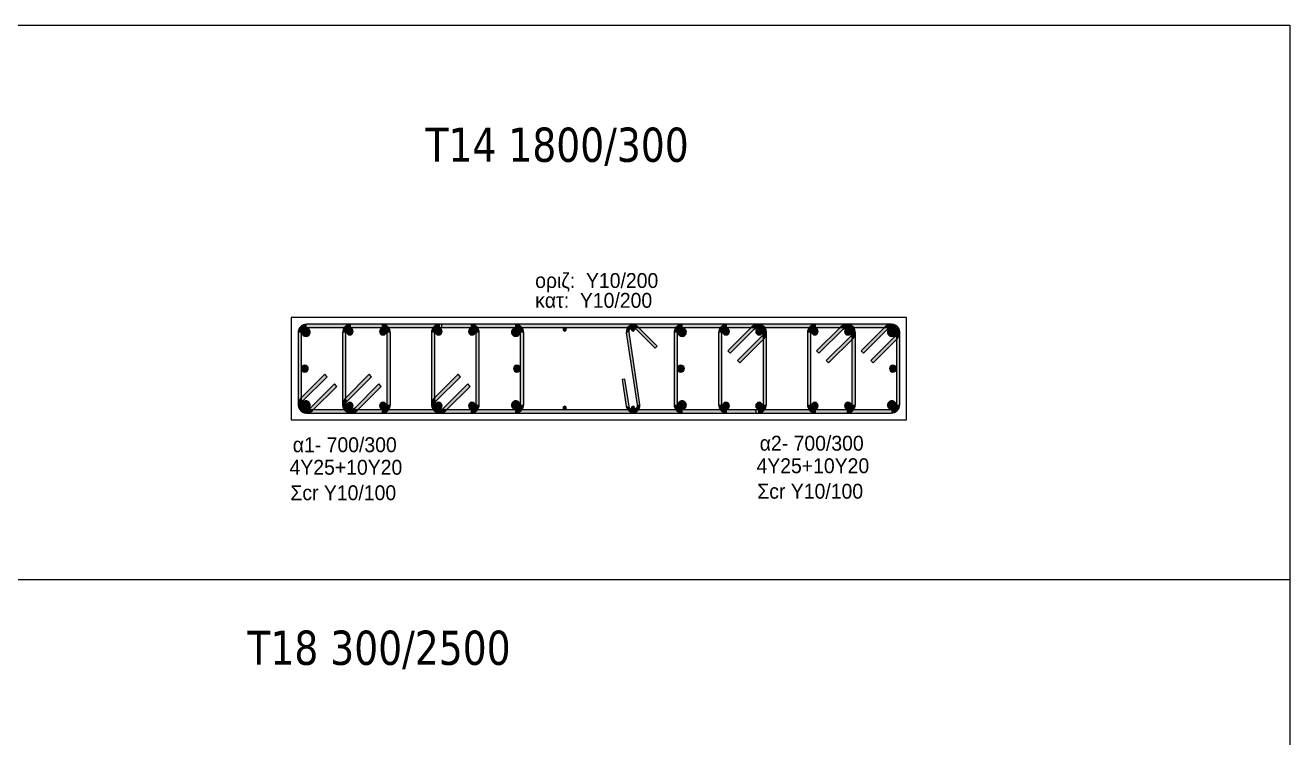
# Model space of a CAD drawing. Header units: millimetres. Extents: x -2171 to 1563, y -1758 to -1505.
# Drawn here: x -1207.49 to -1189, y -1600.67 to -1590.25 of the extents above; entities that cross this region are included whole.
import ezdxf

# ---------------------------------------------------------------- set-up
doc = ezdxf.new("R2010")
doc.units = ezdxf.units.MM
for name, color, linetype in [('-S_TEXT', 3, 'Continuous'), ('Col_Det', 7, 'Continuous'), ('Col_Det_Fill', 7, 'Continuous'), ('Geo_Col_Pro_1', 7, 'Continuous'), ('pinakaki', 153, 'Continuous')]:
    doc.layers.add(name, color=color, linetype=linetype)
doc.styles.add('S1Arl22_b_934_161', font='arial.ttf', dxfattribs={"width": 0.933629, "height": 0.002175})
doc.styles.get("Standard").update_dxf_attribs({"font": 'tahoma.ttf'})

msp = doc.modelspace()

# ---------------------------------------------------------------- hatches: boundary and pattern name
at = {"layer": 'Col_Det_Fill'}
for color, points in [(252, [(-1203.3741, -1594.6695), (-1203.3741, -1594.6195, 0.4142136), (-1203.4991, -1594.7445), (-1203.4491, -1594.7445, -0.4142136)]), (12, [(-1203.4454, -1594.7357, 0.4142136), (-1203.3829, -1594.7982, 0.4142136), (-1203.3204, -1594.7357, 0.4142136), (-1203.3829, -1594.6732, 0.4142136)]), (252, [(-1200.3241, -1594.6695), (-1200.3241, -1594.6195), (-1203.3741, -1594.6195), (-1203.3741, -1594.6695)]), (252, [(-1202.7241, -1594.6695), (-1202.7241, -1594.6195, 0.4142136), (-1202.8491, -1594.7445), (-1202.7991, -1594.7445, -0.4142136)]), (56, [(-1202.7918, -1594.7269, 0.4142136), (-1202.7418, -1594.7769, 0.4142136), (-1202.6918, -1594.7269, 0.4142136), (-1202.7418, -1594.6769, 0.4142136)]), (252, [(-1202.2741, -1594.6695), (-1202.2741, -1594.6195), (-1202.7241, -1594.6195), (-1202.7241, -1594.6695)]), (56, [(-1202.3064, -1594.7269, 0.4142136), (-1202.2564, -1594.7769, 0.4142136), (-1202.2064, -1594.7269, 0.4142136), (-1202.2564, -1594.6769, 0.4142136)]), (252, [(-1202.1991, -1594.7445), (-1202.1491, -1594.7445, 0.4142136), (-1202.2741, -1594.6195), (-1202.2741, -1594.6695, -0.4142136)]), (252, [(-1201.4241, -1594.6695), (-1201.4241, -1594.6195, 0.4142136), (-1201.5491, -1594.7445), (-1201.4991, -1594.7445, -0.4142136)]), (56, [(-1201.4918, -1594.7269, 0.4142136), (-1201.4418, -1594.7769, 0.4142136), (-1201.3918, -1594.7269, 0.4142136), (-1201.4418, -1594.6769, 0.4142136)]), (252, [(-1200.9741, -1594.6695), (-1200.9741, -1594.6195), (-1201.4241, -1594.6195), (-1201.4241, -1594.6695)]), (252, [(-1196.7976, -1594.6695), (-1196.7976, -1594.6195), (-1201.4006, -1594.6195), (-1201.4006, -1594.6695)]), (56, [(-1201.0064, -1594.7269, 0.4142136), (-1200.9564, -1594.7769, 0.4142136), (-1200.9064, -1594.7269, 0.4142136), (-1200.9564, -1594.6769, 0.4142136)]), (252, [(-1200.8991, -1594.7445), (-1200.8491, -1594.7445, 0.4142136), (-1200.9741, -1594.6195), (-1200.9741, -1594.6695, -0.4142136)]), (12, [(-1200.3778, -1594.7357, 0.4142136), (-1200.3153, -1594.7982, 0.4142136), (-1200.2528, -1594.7357, 0.4142136), (-1200.3153, -1594.6732, 0.4142136)]), (252, [(-1200.2491, -1594.7445), (-1200.1991, -1594.7445, 0.4142136), (-1200.3241, -1594.6195), (-1200.3241, -1594.6695, -0.4142136)]), (133, [(-1199.6239, -1594.6945, 0.4142136), (-1199.5989, -1594.7195, 0.4142136), (-1199.5739, -1594.6945, 0.4142136), (-1199.5989, -1594.6695, 0.4142136)]), (252, [(-1198.6982, -1594.7443), (-1198.6587, -1594.7384, -0.7233449), (-1198.5569, -1594.6871), (-1198.5286, -1594.6588, 0.7233449)]), (133, [(-1198.6244, -1594.6945, 0.4142136), (-1198.5994, -1594.7195, 0.4142136), (-1198.5744, -1594.6945, 0.4142136), (-1198.5994, -1594.6695, 0.4142136)]), (252, [(-1198.5286, -1594.6588), (-1198.5569, -1594.6871), (-1198.2741, -1594.97), (-1198.2458, -1594.9417)]), (252, [(-1197.8741, -1594.6695), (-1197.8741, -1594.6195, 0.4142136), (-1197.9991, -1594.7445), (-1197.9491, -1594.7445, -0.4142136)]), (12, [(-1197.8204, -1594.7357, 0.4142136), (-1197.8829, -1594.6732, 0.4142136), (-1197.9454, -1594.7357, 0.4142136), (-1197.8829, -1594.7982, 0.4142136)]), (252, [(-1194.8241, -1594.6695), (-1194.8241, -1594.6195), (-1197.8741, -1594.6195), (-1197.8741, -1594.6695)]), (252, [(-1197.2241, -1594.6695), (-1197.2241, -1594.6195, 0.4142136), (-1197.3491, -1594.7445), (-1197.2991, -1594.7445, -0.4142136)]), (56, [(-1197.1918, -1594.7269, 0.4142136), (-1197.2418, -1594.6769, 0.4142136), (-1197.2918, -1594.7269, 0.4142136), (-1197.2418, -1594.7769, 0.4142136)]), (252, [(-1196.7741, -1594.6695), (-1196.7741, -1594.6195), (-1197.2241, -1594.6195), (-1197.2241, -1594.6695)]), (252, [(-1196.8271, -1594.6915), (-1196.8625, -1594.6561), (-1197.216, -1595.0097), (-1197.1807, -1595.0451)]), (252, [(-1196.6991, -1594.7445), (-1196.6491, -1594.7445, 0.6681786), (-1196.8625, -1594.6561), (-1196.8271, -1594.6915, -0.6681786)]), (56, [(-1196.7064, -1594.7269, 0.4142136), (-1196.7564, -1594.6769, 0.4142136), (-1196.8064, -1594.7269, 0.4142136), (-1196.7564, -1594.7769, 0.4142136)]), (252, [(-1196.7211, -1594.7976), (-1196.6857, -1594.8329, 0.6681786), (-1196.7741, -1594.6195), (-1196.7741, -1594.6695, -0.6681786)]), (252, [(-1195.9241, -1594.6695), (-1195.9241, -1594.6195, 0.4142136), (-1196.0491, -1594.7445), (-1195.9991, -1594.7445, -0.4142136)]), (56, [(-1195.8918, -1594.7269, 0.4142136), (-1195.9418, -1594.6769, 0.4142136), (-1195.9918, -1594.7269, 0.4142136), (-1195.9418, -1594.7769, 0.4142136)]), (252, [(-1195.4741, -1594.6695), (-1195.4741, -1594.6195), (-1195.9241, -1594.6195), (-1195.9241, -1594.6695)]), (252, [(-1195.5271, -1594.6915), (-1195.5625, -1594.6561), (-1195.916, -1595.0097), (-1195.8807, -1595.0451)]), (252, [(-1195.3991, -1594.7445), (-1195.3491, -1594.7445, 0.6681786), (-1195.5625, -1594.6561), (-1195.5271, -1594.6915, -0.6681786)]), (56, [(-1195.4064, -1594.7269, 0.4142136), (-1195.4564, -1594.6769, 0.4142136), (-1195.5064, -1594.7269, 0.4142136), (-1195.4564, -1594.7769, 0.4142136)]), (252, [(-1195.4211, -1594.7976), (-1195.3857, -1594.8329, 0.6681786), (-1195.4741, -1594.6195), (-1195.4741, -1594.6695, -0.6681786)]), (252, [(-1194.8771, -1594.6915), (-1194.9125, -1594.6561), (-1195.266, -1595.0097), (-1195.2307, -1595.0451)]), (252, [(-1194.7491, -1594.7445), (-1194.6991, -1594.7445, 0.6681786), (-1194.9125, -1594.6561), (-1194.8771, -1594.6915, -0.6681786)]), (12, [(-1194.7528, -1594.7357, 0.4142136), (-1194.8153, -1594.6732, 0.4142136), (-1194.8778, -1594.7357, 0.4142136), (-1194.8153, -1594.7982, 0.4142136)]), (252, [(-1194.7711, -1594.7976), (-1194.7357, -1594.8329, 0.6681786), (-1194.8241, -1594.6195), (-1194.8241, -1594.6695, -0.6681786)]), (252, [(-1203.4491, -1594.7445), (-1203.4991, -1594.7445), (-1203.4991, -1595.7945), (-1203.4491, -1595.7945)]), (252, [(-1202.7991, -1594.7445), (-1202.8491, -1594.7445), (-1202.8491, -1595.7945), (-1202.7991, -1595.7945)]), (252, [(-1202.1991, -1595.7945), (-1202.1491, -1595.7945), (-1202.1491, -1594.7445), (-1202.1991, -1594.7445)]), (252, [(-1201.4991, -1594.7445), (-1201.5491, -1594.7445), (-1201.5491, -1595.7945), (-1201.4991, -1595.7945)]), (252, [(-1200.8991, -1595.7945), (-1200.8491, -1595.7945), (-1200.8491, -1594.7445), (-1200.8991, -1594.7445)]), (252, [(-1200.2491, -1595.7945), (-1200.1991, -1595.7945), (-1200.1991, -1594.7445), (-1200.2491, -1594.7445)]), (252, [(-1198.54, -1595.8006), (-1198.5005, -1595.7947), (-1198.6587, -1594.7384), (-1198.6982, -1594.7443)]), (252, [(-1197.9491, -1594.7445), (-1197.9991, -1594.7445), (-1197.9991, -1595.7945), (-1197.9491, -1595.7945)]), (252, [(-1197.2991, -1594.7445), (-1197.3491, -1594.7445), (-1197.3491, -1595.7945), (-1197.2991, -1595.7945)]), (252, [(-1197.0746, -1595.1511), (-1197.0393, -1595.1865), (-1196.6857, -1594.8329), (-1196.7211, -1594.7976)]), (252, [(-1196.6991, -1595.7945), (-1196.6491, -1595.7945), (-1196.6491, -1594.7445), (-1196.6991, -1594.7445)]), (252, [(-1195.9991, -1594.7445), (-1196.0491, -1594.7445), (-1196.0491, -1595.7945), (-1195.9991, -1595.7945)]), (252, [(-1195.7746, -1595.1511), (-1195.7393, -1595.1865), (-1195.3857, -1594.8329), (-1195.4211, -1594.7976)]), (252, [(-1195.3991, -1595.7945), (-1195.3491, -1595.7945), (-1195.3491, -1594.7445), (-1195.3991, -1594.7445)]), (252, [(-1195.1246, -1595.1511), (-1195.0893, -1595.1865), (-1194.7357, -1594.8329), (-1194.7711, -1594.7976)]), (252, [(-1194.7491, -1595.7945), (-1194.6991, -1595.7945), (-1194.6991, -1594.7445), (-1194.7491, -1594.7445)]), (12, [(-1203.4491, -1595.2696, 0.4142136), (-1203.3991, -1595.3196, 0.4142136), (-1203.3491, -1595.2696, 0.4142136), (-1203.3991, -1595.2196, 0.4142136)]), (12, [(-1200.3491, -1595.2696, 0.4142136), (-1200.2991, -1595.3196, 0.4142136), (-1200.2491, -1595.2696, 0.4142136), (-1200.2991, -1595.2196, 0.4142136)]), (12, [(-1197.8491, -1595.2695, 0.4142136), (-1197.8991, -1595.2195, 0.4142136), (-1197.9491, -1595.2695, 0.4142136), (-1197.8991, -1595.3195, 0.4142136)]), (12, [(-1194.7491, -1595.2695, 0.4142136), (-1194.7991, -1595.2195, 0.4142136), (-1194.8491, -1595.2695, 0.4142136), (-1194.7991, -1595.3195, 0.4142136)]), (252, [(-1203.0736, -1595.3879), (-1203.1089, -1595.3526), (-1203.4625, -1595.7061), (-1203.4271, -1595.7415)]), (252, [(-1202.4236, -1595.3879), (-1202.4589, -1595.3526), (-1202.8125, -1595.7061), (-1202.7771, -1595.7415)]), (252, [(-1201.1236, -1595.3879), (-1201.1589, -1595.3526), (-1201.5125, -1595.7061), (-1201.4771, -1595.7415)]), (252, [(-1198.7179, -1595.4228), (-1198.7575, -1595.4288), (-1198.6982, -1595.8243), (-1198.6587, -1595.8184)]), (252, [(-1203.3211, -1595.8476), (-1203.2857, -1595.8829), (-1202.9322, -1595.5294), (-1202.9675, -1595.494)]), (252, [(-1202.6711, -1595.8476), (-1202.6357, -1595.8829), (-1202.2822, -1595.5294), (-1202.3175, -1595.494)]), (252, [(-1201.3711, -1595.8476), (-1201.3357, -1595.8829), (-1200.9822, -1595.5294), (-1201.0175, -1595.494)]), (252, [(-1203.4271, -1595.7415), (-1203.4625, -1595.7061, 0.6681786), (-1203.3741, -1595.9195), (-1203.3741, -1595.8695, -0.6681786)]), (252, [(-1203.4491, -1595.7945), (-1203.4991, -1595.7945, 0.6681786), (-1203.2857, -1595.8829), (-1203.3211, -1595.8476, -0.6681786)]), (12, [(-1203.4454, -1595.8034, 0.4142136), (-1203.3829, -1595.8659, 0.4142136), (-1203.3204, -1595.8034, 0.4142136), (-1203.3829, -1595.7409, 0.4142136)]), (252, [(-1202.7771, -1595.7415), (-1202.8125, -1595.7061, 0.6681786), (-1202.7241, -1595.9195), (-1202.7241, -1595.8695, -0.6681786)]), (252, [(-1202.7991, -1595.7945), (-1202.8491, -1595.7945, 0.6681786), (-1202.6357, -1595.8829), (-1202.6711, -1595.8476, -0.6681786)]), (56, [(-1202.7918, -1595.8122, 0.4142136), (-1202.7418, -1595.8622, 0.4142136), (-1202.6918, -1595.8122, 0.4142136), (-1202.7418, -1595.7622, 0.4142136)]), (56, [(-1202.3064, -1595.8122, 0.4142136), (-1202.2564, -1595.8622, 0.4142136), (-1202.2064, -1595.8122, 0.4142136), (-1202.2564, -1595.7622, 0.4142136)]), (252, [(-1202.2741, -1595.8695), (-1202.2741, -1595.9195, 0.4142136), (-1202.1491, -1595.7945), (-1202.1991, -1595.7945, -0.4142136)]), (252, [(-1201.4771, -1595.7415), (-1201.5125, -1595.7061, 0.6681786), (-1201.4241, -1595.9195), (-1201.4241, -1595.8695, -0.6681786)]), (252, [(-1201.4991, -1595.7945), (-1201.5491, -1595.7945, 0.6681786), (-1201.3357, -1595.8829), (-1201.3711, -1595.8476, -0.6681786)]), (56, [(-1201.4918, -1595.8122, 0.4142136), (-1201.4418, -1595.8622, 0.4142136), (-1201.3918, -1595.8122, 0.4142136), (-1201.4418, -1595.7622, 0.4142136)]), (56, [(-1201.0064, -1595.8122, 0.4142136), (-1200.9564, -1595.8622, 0.4142136), (-1200.9064, -1595.8122, 0.4142136), (-1200.9564, -1595.7622, 0.4142136)]), (252, [(-1200.9741, -1595.8695), (-1200.9741, -1595.9195, 0.4142136), (-1200.8491, -1595.7945), (-1200.8991, -1595.7945, -0.4142136)]), (12, [(-1200.3778, -1595.8034, 0.4142136), (-1200.3153, -1595.8659, 0.4142136), (-1200.2528, -1595.8034, 0.4142136), (-1200.3153, -1595.7409, 0.4142136)]), (252, [(-1200.3241, -1595.8695), (-1200.3241, -1595.9195, 0.4142136), (-1200.1991, -1595.7945), (-1200.2491, -1595.7945, -0.4142136)]), (133, [(-1199.6239, -1595.8445, 0.4142136), (-1199.5989, -1595.8695, 0.4142136), (-1199.5739, -1595.8445, 0.4142136), (-1199.5989, -1595.8195, 0.4142136)]), (252, [(-1198.6587, -1595.8184), (-1198.6982, -1595.8243, 1), (-1198.5005, -1595.7947), (-1198.54, -1595.8006, -1)]), (133, [(-1198.6244, -1595.8445, 0.4142136), (-1198.5994, -1595.8695, 0.4142136), (-1198.5744, -1595.8445, 0.4142136), (-1198.5994, -1595.8195, 0.4142136)]), (252, [(-1197.9491, -1595.7945), (-1197.9991, -1595.7945, 0.4142136), (-1197.8741, -1595.9195), (-1197.8741, -1595.8695, -0.4142136)]), (12, [(-1197.8204, -1595.8034, 0.4142136), (-1197.8829, -1595.7409, 0.4142136), (-1197.9454, -1595.8034, 0.4142136), (-1197.8829, -1595.8659, 0.4142136)]), (252, [(-1197.2991, -1595.7945), (-1197.3491, -1595.7945, 0.4142136), (-1197.2241, -1595.9195), (-1197.2241, -1595.8695, -0.4142136)]), (56, [(-1197.1918, -1595.8122, 0.4142136), (-1197.2418, -1595.7622, 0.4142136), (-1197.2918, -1595.8122, 0.4142136), (-1197.2418, -1595.8622, 0.4142136)]), (56, [(-1196.7064, -1595.8122, 0.4142136), (-1196.7564, -1595.7622, 0.4142136), (-1196.8064, -1595.8122, 0.4142136), (-1196.7564, -1595.8622, 0.4142136)]), (252, [(-1196.7741, -1595.8695), (-1196.7741, -1595.9195, 0.4142136), (-1196.6491, -1595.7945), (-1196.6991, -1595.7945, -0.4142136)]), (252, [(-1195.9991, -1595.7945), (-1196.0491, -1595.7945, 0.4142136), (-1195.9241, -1595.9195), (-1195.9241, -1595.8695, -0.4142136)]), (56, [(-1195.8918, -1595.8122, 0.4142136), (-1195.9418, -1595.7622, 0.4142136), (-1195.9918, -1595.8122, 0.4142136), (-1195.9418, -1595.8622, 0.4142136)]), (56, [(-1195.4064, -1595.8122, 0.4142136), (-1195.4564, -1595.7622, 0.4142136), (-1195.5064, -1595.8122, 0.4142136), (-1195.4564, -1595.8622, 0.4142136)]), (252, [(-1195.4741, -1595.8695), (-1195.4741, -1595.9195, 0.4142136), (-1195.3491, -1595.7945), (-1195.3991, -1595.7945, -0.4142136)]), (12, [(-1194.7528, -1595.8034, 0.4142136), (-1194.8153, -1595.7409, 0.4142136), (-1194.8778, -1595.8034, 0.4142136), (-1194.8153, -1595.8659, 0.4142136)]), (252, [(-1194.8241, -1595.8695), (-1194.8241, -1595.9195, 0.4142136), (-1194.6991, -1595.7945), (-1194.7491, -1595.7945, -0.4142136)]), (252, [(-1203.3741, -1595.8695), (-1203.3741, -1595.9195), (-1200.3241, -1595.9195), (-1200.3241, -1595.8695)]), (252, [(-1202.7241, -1595.8695), (-1202.7241, -1595.9195), (-1202.2741, -1595.9195), (-1202.2741, -1595.8695)]), (252, [(-1201.4241, -1595.8695), (-1201.4241, -1595.9195), (-1200.9741, -1595.9195), (-1200.9741, -1595.8695)]), (252, [(-1201.4006, -1595.8695), (-1201.4006, -1595.9195), (-1196.7976, -1595.9195), (-1196.7976, -1595.8695)]), (252, [(-1197.8741, -1595.8695), (-1197.8741, -1595.9195), (-1194.8241, -1595.9195), (-1194.8241, -1595.8695)]), (252, [(-1197.2241, -1595.8695), (-1197.2241, -1595.9195), (-1196.7741, -1595.9195), (-1196.7741, -1595.8695)]), (252, [(-1195.9241, -1595.8695), (-1195.9241, -1595.9195), (-1195.4741, -1595.9195), (-1195.4741, -1595.8695)])]:
    msp.add_hatch(color=color, dxfattribs=at).paths.add_polyline_path(points)

# ---------------------------------------------------------------- linework, layer by layer
at = {"layer": '-S_TEXT', "ltscale": 5}
msp.add_lwpolyline([(-1247.144, -1590.2497), (-1188.9965, -1590.2497), (-1188.9965, -1630.2944), (-1247.144, -1630.2944)], close=True, dxfattribs=at)
at = {"layer": 'Col_Det', "color": 7}
for points in [[(-1194.5991, -1594.5195), (-1203.5991, -1594.5195)], [(-1203.5991, -1594.5195), (-1203.5991, -1596.0195)], [(-1194.5991, -1596.0195), (-1194.5991, -1594.5195)], [(-1200.3241, -1594.6195), (-1203.3741, -1594.6195)], [(-1203.3741, -1594.6695), (-1200.3241, -1594.6695)], [(-1202.2741, -1594.6195), (-1202.7241, -1594.6195)], [(-1202.7241, -1594.6695), (-1202.2741, -1594.6695)], [(-1200.9741, -1594.6195), (-1201.4241, -1594.6195)], [(-1201.4241, -1594.6695), (-1200.9741, -1594.6695)], [(-1196.7976, -1594.6195), (-1201.4006, -1594.6195)], [(-1201.4006, -1594.6195), (-1201.4006, -1594.6695)], [(-1201.4006, -1594.6695), (-1196.7976, -1594.6695)], [(-1198.5569, -1594.6871), (-1198.2741, -1594.97)], [(-1198.2458, -1594.9417), (-1198.5286, -1594.6588)], [(-1194.8241, -1594.6195), (-1197.8741, -1594.6195)], [(-1197.8741, -1594.6695), (-1194.8241, -1594.6695)], [(-1196.7741, -1594.6195), (-1197.2241, -1594.6195)], [(-1197.2241, -1594.6695), (-1196.7741, -1594.6695)], [(-1196.8625, -1594.6561), (-1197.216, -1595.0097)], [(-1197.1807, -1595.0451), (-1196.8271, -1594.6915)], [(-1196.7976, -1594.6695), (-1196.7976, -1594.6195)], [(-1195.4741, -1594.6195), (-1195.9241, -1594.6195)], [(-1195.9241, -1594.6695), (-1195.4741, -1594.6695)], [(-1195.5625, -1594.6561), (-1195.916, -1595.0097)], [(-1195.8807, -1595.0451), (-1195.5271, -1594.6915)], [(-1194.9125, -1594.6561), (-1195.266, -1595.0097)], [(-1195.2307, -1595.0451), (-1194.8771, -1594.6915)], [(-1203.4991, -1594.7445), (-1203.4991, -1595.7945)], [(-1203.4491, -1595.7945), (-1203.4491, -1594.7445)], [(-1202.8491, -1594.7445), (-1202.8491, -1595.7945)], [(-1202.7991, -1595.7945), (-1202.7991, -1594.7445)], [(-1202.1991, -1594.7445), (-1202.1991, -1595.7945)], [(-1202.1491, -1595.7945), (-1202.1491, -1594.7445)], [(-1201.5491, -1594.7445), (-1201.5491, -1595.7945)], [(-1201.4991, -1595.7945), (-1201.4991, -1594.7445)], [(-1200.8991, -1594.7445), (-1200.8991, -1595.7945)], [(-1200.8491, -1595.7945), (-1200.8491, -1594.7445)], [(-1200.2491, -1594.7445), (-1200.2491, -1595.7945)], [(-1200.1991, -1595.7945), (-1200.1991, -1594.7445)], [(-1198.6982, -1594.7443), (-1198.54, -1595.8006)], [(-1198.5005, -1595.7947), (-1198.6587, -1594.7384)], [(-1197.9991, -1594.7445), (-1197.9991, -1595.7945)], [(-1197.9491, -1595.7945), (-1197.9491, -1594.7445)], [(-1197.3491, -1594.7445), (-1197.3491, -1595.7945)], [(-1197.2991, -1595.7945), (-1197.2991, -1594.7445)], [(-1196.7211, -1594.7976), (-1197.0746, -1595.1511)], [(-1197.0393, -1595.1865), (-1196.6857, -1594.8329)], [(-1196.6991, -1594.7445), (-1196.6991, -1595.7945)], [(-1196.6491, -1595.7945), (-1196.6491, -1594.7445)], [(-1196.0491, -1594.7445), (-1196.0491, -1595.7945)], [(-1195.9991, -1595.7945), (-1195.9991, -1594.7445)], [(-1195.4211, -1594.7976), (-1195.7746, -1595.1511)], [(-1195.7393, -1595.1865), (-1195.3857, -1594.8329)], [(-1195.3991, -1594.7445), (-1195.3991, -1595.7945)], [(-1195.3491, -1595.7945), (-1195.3491, -1594.7445)], [(-1194.7711, -1594.7976), (-1195.1246, -1595.1511)], [(-1195.0893, -1595.1865), (-1194.7357, -1594.8329)], [(-1194.7491, -1594.7445), (-1194.7491, -1595.7945)], [(-1194.6991, -1595.7945), (-1194.6991, -1594.7445)], [(-1198.2741, -1594.97), (-1198.2458, -1594.9417)], [(-1197.216, -1595.0097), (-1197.1807, -1595.0451)], [(-1195.916, -1595.0097), (-1195.8807, -1595.0451)], [(-1195.266, -1595.0097), (-1195.2307, -1595.0451)], [(-1197.0746, -1595.1511), (-1197.0393, -1595.1865)], [(-1195.7746, -1595.1511), (-1195.7393, -1595.1865)], [(-1195.1246, -1595.1511), (-1195.0893, -1595.1865)], [(-1203.1089, -1595.3526), (-1203.4625, -1595.7061)], [(-1203.4271, -1595.7415), (-1203.0736, -1595.3879)], [(-1203.0736, -1595.3879), (-1203.1089, -1595.3526)], [(-1202.4589, -1595.3526), (-1202.8125, -1595.7061)], [(-1202.7771, -1595.7415), (-1202.4236, -1595.3879)], [(-1202.4236, -1595.3879), (-1202.4589, -1595.3526)], [(-1201.1589, -1595.3526), (-1201.5125, -1595.7061)], [(-1201.4771, -1595.7415), (-1201.1236, -1595.3879)], [(-1201.1236, -1595.3879), (-1201.1589, -1595.3526)], [(-1198.7179, -1595.4228), (-1198.7575, -1595.4288)], [(-1198.7575, -1595.4288), (-1198.6982, -1595.8243)], [(-1198.6587, -1595.8184), (-1198.7179, -1595.4228)], [(-1202.9675, -1595.494), (-1203.3211, -1595.8476)], [(-1203.2857, -1595.8829), (-1202.9322, -1595.5294)], [(-1202.9322, -1595.5294), (-1202.9675, -1595.494)], [(-1202.3175, -1595.494), (-1202.6711, -1595.8476)], [(-1202.6357, -1595.8829), (-1202.2822, -1595.5294)], [(-1202.2822, -1595.5294), (-1202.3175, -1595.494)], [(-1201.0175, -1595.494), (-1201.3711, -1595.8476)], [(-1201.3357, -1595.8829), (-1200.9822, -1595.5294)], [(-1200.9822, -1595.5294), (-1201.0175, -1595.494)], [(-1200.3241, -1595.8695), (-1203.3741, -1595.8695)], [(-1203.3741, -1595.9195), (-1200.3241, -1595.9195)], [(-1202.2741, -1595.8695), (-1202.7241, -1595.8695)], [(-1202.7241, -1595.9195), (-1202.2741, -1595.9195)], [(-1200.9741, -1595.8695), (-1201.4241, -1595.8695)], [(-1201.4241, -1595.9195), (-1200.9741, -1595.9195)], [(-1201.4006, -1595.8695), (-1201.4006, -1595.9195)], [(-1196.7976, -1595.8695), (-1201.4006, -1595.8695)], [(-1201.4006, -1595.9195), (-1196.7976, -1595.9195)], [(-1194.8241, -1595.8695), (-1197.8741, -1595.8695)], [(-1197.8741, -1595.9195), (-1194.8241, -1595.9195)], [(-1196.7741, -1595.8695), (-1197.2241, -1595.8695)], [(-1197.2241, -1595.9195), (-1196.7741, -1595.9195)], [(-1196.7976, -1595.9195), (-1196.7976, -1595.8695)], [(-1195.4741, -1595.8695), (-1195.9241, -1595.8695)], [(-1195.9241, -1595.9195), (-1195.4741, -1595.9195)], [(-1203.5991, -1596.0195), (-1194.5991, -1596.0195)]]:
    msp.add_lwpolyline(points, dxfattribs=at)
for points in [[(-1203.3741, -1594.6195, 0.4142136), (-1203.4991, -1594.7445)], [(-1203.4491, -1594.7445, -0.4142136), (-1203.3741, -1594.6695, -0.4142136)], [(-1203.3829, -1594.6732, 0.4142136), (-1203.4454, -1594.7357, 0.4142136)], [(-1203.3204, -1594.7357, 0.4142136), (-1203.3829, -1594.6732, 0.4142136)], [(-1202.7241, -1594.6195, 0.4142136), (-1202.8491, -1594.7445)], [(-1202.7991, -1594.7445, -0.4142136), (-1202.7241, -1594.6695, -0.4142136)], [(-1202.7418, -1594.6769, 0.4142136), (-1202.7918, -1594.7269, 0.4142136)], [(-1202.6918, -1594.7269, 0.4142136), (-1202.7418, -1594.6769, 0.4142136)], [(-1202.2564, -1594.6769, 0.4142136), (-1202.3064, -1594.7269, 0.4142136)], [(-1202.1491, -1594.7445, 0.4142136), (-1202.2741, -1594.6195)], [(-1202.2741, -1594.6695, -0.4142136), (-1202.1991, -1594.7445, -0.4142136)], [(-1202.2064, -1594.7269, 0.4142136), (-1202.2564, -1594.6769, 0.4142136)], [(-1201.4241, -1594.6195, 0.4142136), (-1201.5491, -1594.7445)], [(-1201.4991, -1594.7445, -0.4142136), (-1201.4241, -1594.6695, -0.4142136)], [(-1201.4418, -1594.6769, 0.4142136), (-1201.4918, -1594.7269, 0.4142136)], [(-1201.3918, -1594.7269, 0.4142136), (-1201.4418, -1594.6769, 0.4142136)], [(-1200.9564, -1594.6769, 0.4142136), (-1201.0064, -1594.7269, 0.4142136)], [(-1200.8491, -1594.7445, 0.4142136), (-1200.9741, -1594.6195)], [(-1200.9741, -1594.6695, -0.4142136), (-1200.8991, -1594.7445, -0.4142136)], [(-1200.9064, -1594.7269, 0.4142136), (-1200.9564, -1594.6769, 0.4142136)], [(-1200.3153, -1594.6732, 0.4142136), (-1200.3778, -1594.7357, 0.4142136)], [(-1200.1991, -1594.7445, 0.4142136), (-1200.3241, -1594.6195)], [(-1200.3241, -1594.6695, -0.4142136), (-1200.2491, -1594.7445, -0.4142136)], [(-1200.2528, -1594.7357, 0.4142136), (-1200.3153, -1594.6732, 0.4142136)], [(-1199.5989, -1594.6695, 0.4142136), (-1199.6239, -1594.6945, 0.4142136)], [(-1199.6239, -1594.6945, 0.4142136), (-1199.5989, -1594.7195, 0.4142136)], [(-1199.5739, -1594.6945, 0.4142136), (-1199.5989, -1594.6695, 0.4142136)], [(-1199.5989, -1594.7195, 0.4142136), (-1199.5739, -1594.6945, 0.4142136)], [(-1198.5286, -1594.6588, 0.7233449), (-1198.6982, -1594.7443, 0.7233449)], [(-1198.6587, -1594.7384, -0.7233449), (-1198.5569, -1594.6871)], [(-1198.5994, -1594.6695, 0.4142136), (-1198.6244, -1594.6945, 0.4142136)], [(-1198.6244, -1594.6945, 0.4142136), (-1198.5994, -1594.7195, 0.4142136)], [(-1198.5744, -1594.6945, 0.4142136), (-1198.5994, -1594.6695, 0.4142136)], [(-1198.5994, -1594.7195, 0.4142136), (-1198.5744, -1594.6945, 0.4142136)], [(-1197.8741, -1594.6195, 0.4142136), (-1197.9991, -1594.7445)], [(-1197.9491, -1594.7445, -0.4142136), (-1197.8741, -1594.6695, -0.4142136)], [(-1197.8829, -1594.6732, 0.4142136), (-1197.9454, -1594.7357, 0.4142136)], [(-1197.8204, -1594.7357, 0.4142136), (-1197.8829, -1594.6732, 0.4142136)], [(-1197.2241, -1594.6195, 0.4142136), (-1197.3491, -1594.7445)], [(-1197.2991, -1594.7445, -0.4142136), (-1197.2241, -1594.6695, -0.4142136)], [(-1197.2418, -1594.6769, 0.4142136), (-1197.2918, -1594.7269, 0.4142136)], [(-1197.1918, -1594.7269, 0.4142136), (-1197.2418, -1594.6769, 0.4142136)], [(-1196.6491, -1594.7445, 0.6681786), (-1196.8625, -1594.6561)], [(-1196.8271, -1594.6915, -0.6681786), (-1196.6991, -1594.7445, -0.6681786)], [(-1196.7564, -1594.6769, 0.4142136), (-1196.8064, -1594.7269, 0.4142136)], [(-1196.6857, -1594.8329, 0.6681786), (-1196.7741, -1594.6195)], [(-1196.7741, -1594.6695, -0.6681786), (-1196.7211, -1594.7976, -0.6681786)], [(-1196.7064, -1594.7269, 0.4142136), (-1196.7564, -1594.6769, 0.4142136)], [(-1195.9241, -1594.6195, 0.4142136), (-1196.0491, -1594.7445)], [(-1195.9991, -1594.7445, -0.4142136), (-1195.9241, -1594.6695, -0.4142136)], [(-1195.9418, -1594.6769, 0.4142136), (-1195.9918, -1594.7269, 0.4142136)], [(-1195.8918, -1594.7269, 0.4142136), (-1195.9418, -1594.6769, 0.4142136)], [(-1195.3491, -1594.7445, 0.6681786), (-1195.5625, -1594.6561)], [(-1195.5271, -1594.6915, -0.6681786), (-1195.3991, -1594.7445, -0.6681786)], [(-1195.4564, -1594.6769, 0.4142136), (-1195.5064, -1594.7269, 0.4142136)], [(-1195.3857, -1594.8329, 0.6681786), (-1195.4741, -1594.6195)], [(-1195.4741, -1594.6695, -0.6681786), (-1195.4211, -1594.7976, -0.6681786)], [(-1195.4064, -1594.7269, 0.4142136), (-1195.4564, -1594.6769, 0.4142136)], [(-1194.6991, -1594.7445, 0.6681786), (-1194.9125, -1594.6561)], [(-1194.8153, -1594.6732, 0.4142136), (-1194.8778, -1594.7357, 0.4142136)], [(-1194.8771, -1594.6915, -0.6681786), (-1194.7491, -1594.7445, -0.6681786)], [(-1194.7357, -1594.8329, 0.6681786), (-1194.8241, -1594.6195)], [(-1194.8241, -1594.6695, -0.6681786), (-1194.7711, -1594.7976, -0.6681786)], [(-1194.7528, -1594.7357, 0.4142136), (-1194.8153, -1594.6732, 0.4142136)], [(-1203.4454, -1594.7357, 0.4142136), (-1203.3829, -1594.7982, 0.4142136)], [(-1203.3829, -1594.7982, 0.4142136), (-1203.3204, -1594.7357, 0.4142136)], [(-1202.7918, -1594.7269, 0.4142136), (-1202.7418, -1594.7769, 0.4142136)], [(-1202.7418, -1594.7769, 0.4142136), (-1202.6918, -1594.7269, 0.4142136)], [(-1202.3064, -1594.7269, 0.4142136), (-1202.2564, -1594.7769, 0.4142136)], [(-1202.2564, -1594.7769, 0.4142136), (-1202.2064, -1594.7269, 0.4142136)], [(-1201.4918, -1594.7269, 0.4142136), (-1201.4418, -1594.7769, 0.4142136)], [(-1201.4418, -1594.7769, 0.4142136), (-1201.3918, -1594.7269, 0.4142136)], [(-1201.0064, -1594.7269, 0.4142136), (-1200.9564, -1594.7769, 0.4142136)], [(-1200.9564, -1594.7769, 0.4142136), (-1200.9064, -1594.7269, 0.4142136)], [(-1200.3778, -1594.7357, 0.4142136), (-1200.3153, -1594.7982, 0.4142136)], [(-1200.3153, -1594.7982, 0.4142136), (-1200.2528, -1594.7357, 0.4142136)], [(-1197.9454, -1594.7357, 0.4142136), (-1197.8829, -1594.7982, 0.4142136)], [(-1197.8829, -1594.7982, 0.4142136), (-1197.8204, -1594.7357, 0.4142136)], [(-1197.2918, -1594.7269, 0.4142136), (-1197.2418, -1594.7769, 0.4142136)], [(-1197.2418, -1594.7769, 0.4142136), (-1197.1918, -1594.7269, 0.4142136)], [(-1196.8064, -1594.7269, 0.4142136), (-1196.7564, -1594.7769, 0.4142136)], [(-1196.7564, -1594.7769, 0.4142136), (-1196.7064, -1594.7269, 0.4142136)], [(-1195.9918, -1594.7269, 0.4142136), (-1195.9418, -1594.7769, 0.4142136)], [(-1195.9418, -1594.7769, 0.4142136), (-1195.8918, -1594.7269, 0.4142136)], [(-1195.5064, -1594.7269, 0.4142136), (-1195.4564, -1594.7769, 0.4142136)], [(-1195.4564, -1594.7769, 0.4142136), (-1195.4064, -1594.7269, 0.4142136)], [(-1194.8778, -1594.7357, 0.4142136), (-1194.8153, -1594.7982, 0.4142136)], [(-1194.8153, -1594.7982, 0.4142136), (-1194.7528, -1594.7357, 0.4142136)], [(-1203.3991, -1595.2196, 0.4142136), (-1203.4491, -1595.2696, 0.4142136)], [(-1203.4491, -1595.2696, 0.4142136), (-1203.3991, -1595.3196, 0.4142136)], [(-1203.3491, -1595.2696, 0.4142136), (-1203.3991, -1595.2196, 0.4142136)], [(-1203.3991, -1595.3196, 0.4142136), (-1203.3491, -1595.2696, 0.4142136)], [(-1200.2991, -1595.2196, 0.4142136), (-1200.3491, -1595.2696, 0.4142136)], [(-1200.3491, -1595.2696, 0.4142136), (-1200.2991, -1595.3196, 0.4142136)], [(-1200.2491, -1595.2696, 0.4142136), (-1200.2991, -1595.2196, 0.4142136)], [(-1200.2991, -1595.3196, 0.4142136), (-1200.2491, -1595.2696, 0.4142136)], [(-1197.8991, -1595.2195, 0.4142136), (-1197.9491, -1595.2695, 0.4142136)], [(-1197.9491, -1595.2695, 0.4142136), (-1197.8991, -1595.3195, 0.4142136)], [(-1197.8491, -1595.2695, 0.4142136), (-1197.8991, -1595.2195, 0.4142136)], [(-1197.8991, -1595.3195, 0.4142136), (-1197.8491, -1595.2695, 0.4142136)], [(-1194.7991, -1595.2195, 0.4142136), (-1194.8491, -1595.2695, 0.4142136)], [(-1194.8491, -1595.2695, 0.4142136), (-1194.7991, -1595.3195, 0.4142136)], [(-1194.7491, -1595.2695, 0.4142136), (-1194.7991, -1595.2195, 0.4142136)], [(-1194.7991, -1595.3195, 0.4142136), (-1194.7491, -1595.2695, 0.4142136)], [(-1203.4625, -1595.7061, 0.6681786), (-1203.3741, -1595.9195)], [(-1203.4991, -1595.7945, 0.6681786), (-1203.2857, -1595.8829)], [(-1203.3741, -1595.8695, -0.6681786), (-1203.4271, -1595.7415, -0.6681786)], [(-1203.3211, -1595.8476, -0.6681786), (-1203.4491, -1595.7945, -0.6681786)], [(-1203.3829, -1595.7409, 0.4142136), (-1203.4454, -1595.8034, 0.4142136)], [(-1203.4454, -1595.8034, 0.4142136), (-1203.3829, -1595.8659, 0.4142136)], [(-1203.3204, -1595.8034, 0.4142136), (-1203.3829, -1595.7409, 0.4142136)], [(-1203.3829, -1595.8659, 0.4142136), (-1203.3204, -1595.8034, 0.4142136)], [(-1202.8125, -1595.7061, 0.6681786), (-1202.7241, -1595.9195)], [(-1202.8491, -1595.7945, 0.6681786), (-1202.6357, -1595.8829)], [(-1202.7241, -1595.8695, -0.6681786), (-1202.7771, -1595.7415, -0.6681786)], [(-1202.6711, -1595.8476, -0.6681786), (-1202.7991, -1595.7945, -0.6681786)], [(-1202.7418, -1595.7622, 0.4142136), (-1202.7918, -1595.8122, 0.4142136)], [(-1202.7918, -1595.8122, 0.4142136), (-1202.7418, -1595.8622, 0.4142136)], [(-1202.6918, -1595.8122, 0.4142136), (-1202.7418, -1595.7622, 0.4142136)], [(-1202.7418, -1595.8622, 0.4142136), (-1202.6918, -1595.8122, 0.4142136)], [(-1202.2564, -1595.7622, 0.4142136), (-1202.3064, -1595.8122, 0.4142136)], [(-1202.3064, -1595.8122, 0.4142136), (-1202.2564, -1595.8622, 0.4142136)], [(-1202.2741, -1595.9195, 0.4142136), (-1202.1491, -1595.7945)], [(-1202.1991, -1595.7945, -0.4142136), (-1202.2741, -1595.8695, -0.4142136)], [(-1202.2064, -1595.8122, 0.4142136), (-1202.2564, -1595.7622, 0.4142136)], [(-1202.2564, -1595.8622, 0.4142136), (-1202.2064, -1595.8122, 0.4142136)], [(-1201.5125, -1595.7061, 0.6681786), (-1201.4241, -1595.9195)], [(-1201.5491, -1595.7945, 0.6681786), (-1201.3357, -1595.8829)], [(-1201.4241, -1595.8695, -0.6681786), (-1201.4771, -1595.7415, -0.6681786)], [(-1201.3711, -1595.8476, -0.6681786), (-1201.4991, -1595.7945, -0.6681786)], [(-1201.4418, -1595.7622, 0.4142136), (-1201.4918, -1595.8122, 0.4142136)], [(-1201.4918, -1595.8122, 0.4142136), (-1201.4418, -1595.8622, 0.4142136)], [(-1201.3918, -1595.8122, 0.4142136), (-1201.4418, -1595.7622, 0.4142136)], [(-1201.4418, -1595.8622, 0.4142136), (-1201.3918, -1595.8122, 0.4142136)], [(-1200.9564, -1595.7622, 0.4142136), (-1201.0064, -1595.8122, 0.4142136)], [(-1201.0064, -1595.8122, 0.4142136), (-1200.9564, -1595.8622, 0.4142136)], [(-1200.9741, -1595.9195, 0.4142136), (-1200.8491, -1595.7945)], [(-1200.8991, -1595.7945, -0.4142136), (-1200.9741, -1595.8695, -0.4142136)], [(-1200.9064, -1595.8122, 0.4142136), (-1200.9564, -1595.7622, 0.4142136)], [(-1200.9564, -1595.8622, 0.4142136), (-1200.9064, -1595.8122, 0.4142136)], [(-1200.3153, -1595.7409, 0.4142136), (-1200.3778, -1595.8034, 0.4142136)], [(-1200.3778, -1595.8034, 0.4142136), (-1200.3153, -1595.8659, 0.4142136)], [(-1200.3241, -1595.9195, 0.4142136), (-1200.1991, -1595.7945)], [(-1200.2491, -1595.7945, -0.4142136), (-1200.3241, -1595.8695, -0.4142136)], [(-1200.2528, -1595.8034, 0.4142136), (-1200.3153, -1595.7409, 0.4142136)], [(-1200.3153, -1595.8659, 0.4142136), (-1200.2528, -1595.8034, 0.4142136)], [(-1199.5989, -1595.8195, 0.4142136), (-1199.6239, -1595.8445, 0.4142136)], [(-1199.5739, -1595.8445, 0.4142136), (-1199.5989, -1595.8195, 0.4142136)], [(-1198.6982, -1595.8243, 1), (-1198.5005, -1595.7947)], [(-1198.54, -1595.8006, -1), (-1198.6587, -1595.8184, -1)], [(-1198.5994, -1595.8195, 0.4142136), (-1198.6244, -1595.8445, 0.4142136)], [(-1198.5744, -1595.8445, 0.4142136), (-1198.5994, -1595.8195, 0.4142136)], [(-1197.9991, -1595.7945, 0.4142136), (-1197.8741, -1595.9195)], [(-1197.8741, -1595.8695, -0.4142136), (-1197.9491, -1595.7945, -0.4142136)], [(-1197.8829, -1595.7409, 0.4142136), (-1197.9454, -1595.8034, 0.4142136)], [(-1197.9454, -1595.8034, 0.4142136), (-1197.8829, -1595.8659, 0.4142136)], [(-1197.8204, -1595.8034, 0.4142136), (-1197.8829, -1595.7409, 0.4142136)], [(-1197.8829, -1595.8659, 0.4142136), (-1197.8204, -1595.8034, 0.4142136)], [(-1197.3491, -1595.7945, 0.4142136), (-1197.2241, -1595.9195)], [(-1197.2241, -1595.8695, -0.4142136), (-1197.2991, -1595.7945, -0.4142136)], [(-1197.2418, -1595.7622, 0.4142136), (-1197.2918, -1595.8122, 0.4142136)], [(-1197.2918, -1595.8122, 0.4142136), (-1197.2418, -1595.8622, 0.4142136)], [(-1197.1918, -1595.8122, 0.4142136), (-1197.2418, -1595.7622, 0.4142136)], [(-1197.2418, -1595.8622, 0.4142136), (-1197.1918, -1595.8122, 0.4142136)], [(-1196.7564, -1595.7622, 0.4142136), (-1196.8064, -1595.8122, 0.4142136)], [(-1196.8064, -1595.8122, 0.4142136), (-1196.7564, -1595.8622, 0.4142136)], [(-1196.7741, -1595.9195, 0.4142136), (-1196.6491, -1595.7945)], [(-1196.6991, -1595.7945, -0.4142136), (-1196.7741, -1595.8695, -0.4142136)], [(-1196.7064, -1595.8122, 0.4142136), (-1196.7564, -1595.7622, 0.4142136)], [(-1196.7564, -1595.8622, 0.4142136), (-1196.7064, -1595.8122, 0.4142136)], [(-1196.0491, -1595.7945, 0.4142136), (-1195.9241, -1595.9195)], [(-1195.9241, -1595.8695, -0.4142136), (-1195.9991, -1595.7945, -0.4142136)], [(-1195.9418, -1595.7622, 0.4142136), (-1195.9918, -1595.8122, 0.4142136)], [(-1195.9918, -1595.8122, 0.4142136), (-1195.9418, -1595.8622, 0.4142136)], [(-1195.8918, -1595.8122, 0.4142136), (-1195.9418, -1595.7622, 0.4142136)], [(-1195.9418, -1595.8622, 0.4142136), (-1195.8918, -1595.8122, 0.4142136)], [(-1195.4564, -1595.7622, 0.4142136), (-1195.5064, -1595.8122, 0.4142136)], [(-1195.5064, -1595.8122, 0.4142136), (-1195.4564, -1595.8622, 0.4142136)], [(-1195.4741, -1595.9195, 0.4142136), (-1195.3491, -1595.7945)], [(-1195.3991, -1595.7945, -0.4142136), (-1195.4741, -1595.8695, -0.4142136)], [(-1195.4064, -1595.8122, 0.4142136), (-1195.4564, -1595.7622, 0.4142136)], [(-1195.4564, -1595.8622, 0.4142136), (-1195.4064, -1595.8122, 0.4142136)], [(-1194.8153, -1595.7409, 0.4142136), (-1194.8778, -1595.8034, 0.4142136)], [(-1194.8778, -1595.8034, 0.4142136), (-1194.8153, -1595.8659, 0.4142136)], [(-1194.8241, -1595.9195, 0.4142136), (-1194.6991, -1595.7945)], [(-1194.7491, -1595.7945, -0.4142136), (-1194.8241, -1595.8695, -0.4142136)], [(-1194.7528, -1595.8034, 0.4142136), (-1194.8153, -1595.7409, 0.4142136)], [(-1194.8153, -1595.8659, 0.4142136), (-1194.7528, -1595.8034, 0.4142136)], [(-1199.6239, -1595.8445, 0.4142136), (-1199.5989, -1595.8695, 0.4142136)], [(-1199.5989, -1595.8695, 0.4142136), (-1199.5739, -1595.8445, 0.4142136)], [(-1198.6244, -1595.8445, 0.4142136), (-1198.5994, -1595.8695, 0.4142136)], [(-1198.5994, -1595.8695, 0.4142136), (-1198.5744, -1595.8445, 0.4142136)]]:
    msp.add_lwpolyline(points, format="xyb", dxfattribs=at)
at = {"layer": 'Geo_Col_Pro_1', "color": 4, "linetype": 'Continuous', "ltscale": 0.5}
msp.add_line((-1247.144, -1598.3514), (-1188.9965, -1598.3514), dxfattribs=at)

# ---------------------------------------------------------------- texts
at = {"layer": 'Col_Det', "color": 7, "style": 'S1Arl22_b_934_161', "width": 0.933629}
for s, p in [('οριζ:  Y10/200', (-1200.0314, -1594.09)), ('κατ:  Y10/200', (-1200.0314, -1594.38)), (' α1- 700/300', (-1203.6549, -1596.4909)), (' α2- 700/300', (-1196.826, -1596.4687)), ('4Y25+10Y20', (-1203.6234, -1596.8204)), ('4Y25+10Y20', (-1196.7946, -1596.7983)), ('Σcr Y10/100', (-1196.7827, -1597.1708)), ('Σcr Y10/100', (-1203.6116, -1597.1929))]:
    msp.add_text(s, height=0.2175, dxfattribs=at).set_placement(p)
at = {"layer": 'pinakaki', "color": 1, "width": 0.933629}
for s, p in [('Τ14 1800/300', (-1201.6357, -1592.2455)), ('Τ18 300/2500', (-1204.2402, -1599.6001))]:
    msp.add_text(s, height=0.5, dxfattribs=at).set_placement(p)

doc.saveas('drawing.dxf')
